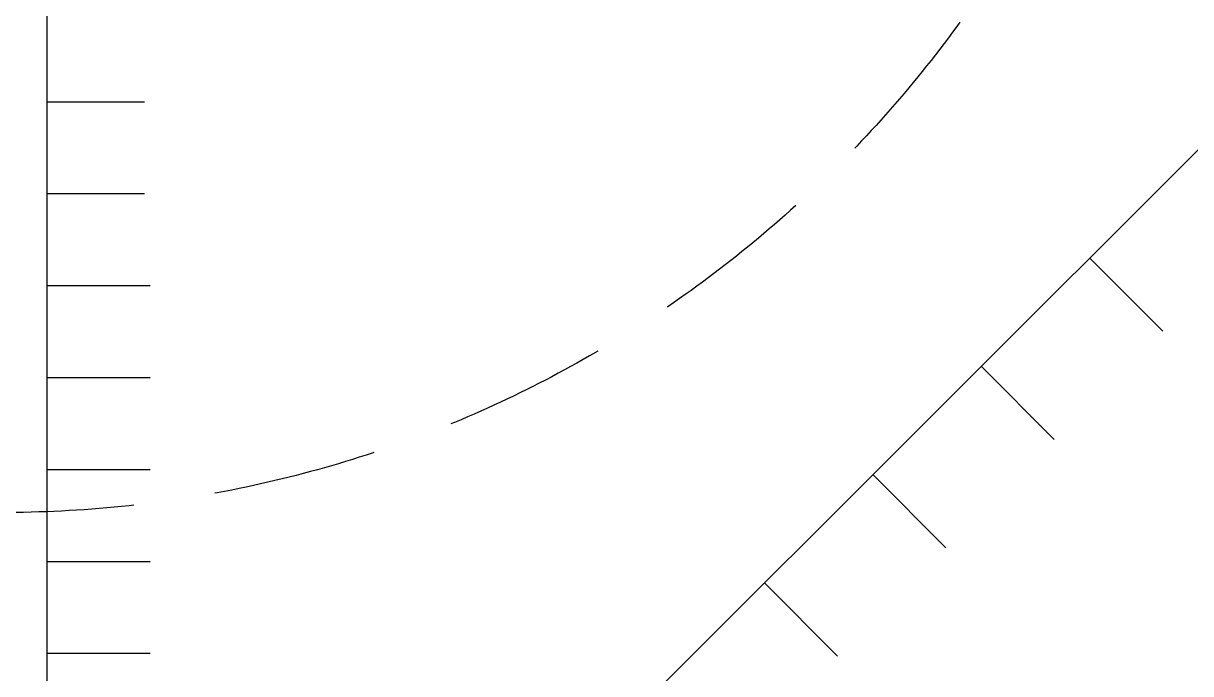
# Model space of a CAD drawing. Header units: millimetres. Extents: x -121190 to 167528, y -50070 to 22631.
# Drawn here: x 25444 to 26332, y 4154 to 4649 of the extents above; entities that cross this region are included whole.
import ezdxf

# ---------------------------------------------------------------- set-up
doc = ezdxf.new("R2010")
doc.units = ezdxf.units.MM
doc.header["$MEASUREMENT"] = 0
doc.linetypes.add('HIDDEN', pattern=[0.375, 0.25, -0.125])
doc.layers.add('04.HIDDEN', color=8, linetype='HIDDEN')
doc.layers.add('10.HATCH', color=9, linetype='Continuous')
doc.layers.add('CDC_03.BORDER', color=3, linetype='Continuous', lineweight=25)

msp = doc.modelspace()

# ---------------------------------------------------------------- linework, layer by layer
at = {"layer": '04.HIDDEN', "ltscale": 500}
msp.add_circle((25426.87, 5176.84), 900, dxfattribs=at)
at = {"layer": '10.HATCH', "ltscale": 10}
for p, q in [((25531.87, 4589.44), (25461.87, 4589.44)), ((25531.91, 4589.44), (25461.87, 4589.44)), ((25531.96, 4589.44), (25461.87, 4589.44)), ((25532, 4589.44), (25461.87, 4589.44)), ((25532.04, 4589.44), (25461.87, 4589.44)), ((25532.09, 4589.44), (25461.87, 4589.44)), ((25532.13, 4589.44), (25461.87, 4589.44)), ((25532.18, 4589.44), (25461.87, 4589.44)), ((25532.22, 4589.44), (25461.87, 4589.44)), ((25532.26, 4589.44), (25461.87, 4589.44)), ((25532.31, 4589.44), (25461.87, 4589.44)), ((25532.35, 4589.44), (25461.87, 4589.44)), ((25532.39, 4589.44), (25461.87, 4589.44)), ((25532.44, 4589.44), (25461.87, 4589.44)), ((25532.48, 4589.44), (25461.87, 4589.44)), ((25532.53, 4589.44), (25461.87, 4589.44)), ((25532.57, 4589.44), (25461.87, 4589.44)), ((25532.61, 4589.44), (25461.87, 4589.44)), ((25532.66, 4589.44), (25461.87, 4589.44)), ((25532.7, 4589.44), (25461.87, 4589.44)), ((25532.74, 4589.44), (25461.87, 4589.44)), ((25532.79, 4589.44), (25461.87, 4589.44)), ((25532.83, 4589.44), (25461.87, 4589.44)), ((25532.88, 4589.44), (25461.87, 4589.44)), ((25532.92, 4589.44), (25461.87, 4589.44)), ((25532.96, 4589.44), (25461.87, 4589.44)), ((25533.01, 4589.44), (25461.87, 4589.44)), ((25533.05, 4589.44), (25461.87, 4589.44)), ((25533.09, 4589.44), (25461.87, 4589.44)), ((25533.14, 4589.44), (25461.87, 4589.44)), ((25533.18, 4589.44), (25461.87, 4589.44)), ((25533.23, 4589.44), (25461.87, 4589.44)), ((25533.27, 4589.44), (25461.87, 4589.44)), ((25533.31, 4589.44), (25461.87, 4589.44)), ((25533.36, 4589.44), (25461.87, 4589.44)), ((25533.4, 4589.44), (25461.87, 4589.44)), ((25533.44, 4589.44), (25461.87, 4589.44)), ((25533.49, 4589.44), (25461.87, 4589.44)), ((25533.53, 4589.44), (25461.87, 4589.44)), ((25533.58, 4589.44), (25461.87, 4589.44)), ((25533.62, 4589.44), (25461.87, 4589.44)), ((25533.66, 4589.44), (25461.87, 4589.44)), ((25533.71, 4589.44), (25461.87, 4589.44)), ((25533.75, 4589.44), (25461.87, 4589.44)), ((25533.79, 4589.44), (25461.87, 4589.44)), ((25533.84, 4589.44), (25461.87, 4589.44)), ((25533.88, 4589.44), (25461.87, 4589.44)), ((25533.93, 4589.44), (25461.87, 4589.44)), ((25533.97, 4589.44), (25461.87, 4589.44)), ((25534.01, 4589.44), (25461.87, 4589.44)), ((25534.06, 4589.44), (25461.87, 4589.44)), ((25534.1, 4589.44), (25461.87, 4589.44)), ((25534.14, 4589.44), (25461.87, 4589.44)), ((25534.19, 4589.44), (25461.87, 4589.44)), ((25534.23, 4589.44), (25461.87, 4589.44)), ((25534.28, 4589.44), (25461.87, 4589.44)), ((25534.32, 4589.44), (25461.87, 4589.44)), ((25534.36, 4589.44), (25461.87, 4589.44)), ((25534.41, 4589.44), (25461.87, 4589.44)), ((25534.45, 4589.44), (25461.87, 4589.44)), ((25534.49, 4589.44), (25461.87, 4589.44)), ((25534.54, 4589.44), (25461.87, 4589.44)), ((25534.58, 4589.44), (25461.87, 4589.44)), ((25534.63, 4589.44), (25461.87, 4589.44)), ((25534.67, 4589.44), (25461.87, 4589.44)), ((25534.71, 4589.44), (25461.87, 4589.44)), ((25534.76, 4589.44), (25461.87, 4589.44)), ((25534.8, 4589.44), (25461.87, 4589.44)), ((25534.84, 4589.44), (25461.87, 4589.44)), ((25534.89, 4589.44), (25461.87, 4589.44)), ((25534.93, 4589.44), (25461.87, 4589.44)), ((25534.98, 4589.44), (25461.87, 4589.44)), ((25535.02, 4589.44), (25461.87, 4589.44)), ((25535.06, 4589.44), (25461.87, 4589.44)), ((25535.11, 4589.44), (25461.87, 4589.44)), ((25535.15, 4589.44), (25461.87, 4589.44)), ((25535.19, 4589.44), (25461.87, 4589.44)), ((25535.24, 4589.44), (25461.87, 4589.44)), ((25535.28, 4589.44), (25461.87, 4589.44)), ((25535.33, 4589.44), (25461.87, 4589.44)), ((25535.37, 4589.44), (25461.87, 4589.44)), ((25535.41, 4589.44), (25461.87, 4589.44)), ((25535.46, 4589.44), (25461.87, 4589.44)), ((25535.5, 4589.44), (25461.87, 4589.44)), ((25535.54, 4589.44), (25461.87, 4589.44)), ((25535.59, 4589.44), (25461.87, 4589.44)), ((25535.63, 4589.44), (25461.87, 4589.44)), ((25535.68, 4589.44), (25461.87, 4589.44)), ((25535.72, 4589.44), (25461.87, 4589.44)), ((25535.76, 4589.44), (25461.87, 4589.44)), ((25535.81, 4589.44), (25461.87, 4589.44)), ((25535.85, 4589.44), (25461.87, 4589.44)), ((25535.89, 4589.44), (25461.87, 4589.44)), ((25535.94, 4589.44), (25461.87, 4589.44)), ((25535.98, 4589.44), (25461.87, 4589.44)), ((25536.03, 4589.44), (25461.87, 4589.44)), ((25536.07, 4589.44), (25461.87, 4589.44)), ((25536.11, 4589.44), (25461.87, 4589.44)), ((25536.16, 4589.44), (25461.87, 4589.44)), ((25536.2, 4589.44), (25461.87, 4589.44)), ((25531.87, 4519.44), (25461.87, 4519.44)), ((25531.91, 4519.44), (25461.87, 4519.44)), ((25531.96, 4519.44), (25461.87, 4519.44)), ((25532, 4519.44), (25461.87, 4519.44)), ((25532.04, 4519.44), (25461.87, 4519.44)), ((25532.09, 4519.44), (25461.87, 4519.44)), ((25532.13, 4519.44), (25461.87, 4519.44)), ((25532.18, 4519.44), (25461.87, 4519.44)), ((25532.22, 4519.44), (25461.87, 4519.44)), ((25532.26, 4519.44), (25461.87, 4519.44)), ((25532.31, 4519.44), (25461.87, 4519.44)), ((25532.35, 4519.44), (25461.87, 4519.44)), ((25532.39, 4519.44), (25461.87, 4519.44)), ((25532.44, 4519.44), (25461.87, 4519.44)), ((25532.48, 4519.44), (25461.87, 4519.44)), ((25532.53, 4519.44), (25461.87, 4519.44)), ((25532.57, 4519.44), (25461.87, 4519.44)), ((25532.61, 4519.44), (25461.87, 4519.44)), ((25532.66, 4519.44), (25461.87, 4519.44)), ((25532.7, 4519.44), (25461.87, 4519.44)), ((25532.74, 4519.44), (25461.87, 4519.44)), ((25532.79, 4519.44), (25461.87, 4519.44)), ((25532.83, 4519.44), (25461.87, 4519.44)), ((25532.88, 4519.44), (25461.87, 4519.44)), ((25532.92, 4519.44), (25461.87, 4519.44)), ((25532.96, 4519.44), (25461.87, 4519.44)), ((25533.01, 4519.44), (25461.87, 4519.44)), ((25533.05, 4519.44), (25461.87, 4519.44)), ((25533.09, 4519.44), (25461.87, 4519.44)), ((25533.14, 4519.44), (25461.87, 4519.44)), ((25533.18, 4519.44), (25461.87, 4519.44)), ((25533.23, 4519.44), (25461.87, 4519.44)), ((25533.27, 4519.44), (25461.87, 4519.44)), ((25533.31, 4519.44), (25461.87, 4519.44)), ((25533.36, 4519.44), (25461.87, 4519.44)), ((25533.4, 4519.44), (25461.87, 4519.44)), ((25533.44, 4519.44), (25461.87, 4519.44)), ((25533.49, 4519.44), (25461.87, 4519.44)), ((25533.53, 4519.44), (25461.87, 4519.44)), ((25533.58, 4519.44), (25461.87, 4519.44)), ((25533.62, 4519.44), (25461.87, 4519.44)), ((25533.66, 4519.44), (25461.87, 4519.44)), ((25533.71, 4519.44), (25461.87, 4519.44)), ((25533.75, 4519.44), (25461.87, 4519.44)), ((25533.79, 4519.44), (25461.87, 4519.44)), ((25533.84, 4519.44), (25461.87, 4519.44)), ((25533.88, 4519.44), (25461.87, 4519.44)), ((25533.93, 4519.44), (25461.87, 4519.44)), ((25533.97, 4519.44), (25461.87, 4519.44)), ((25534.01, 4519.44), (25461.87, 4519.44)), ((25534.06, 4519.44), (25461.87, 4519.44)), ((25534.1, 4519.44), (25461.87, 4519.44)), ((25534.14, 4519.44), (25461.87, 4519.44)), ((25534.19, 4519.44), (25461.87, 4519.44)), ((25534.23, 4519.44), (25461.87, 4519.44)), ((25534.28, 4519.44), (25461.87, 4519.44)), ((25534.32, 4519.44), (25461.87, 4519.44)), ((25534.36, 4519.44), (25461.87, 4519.44)), ((25534.41, 4519.44), (25461.87, 4519.44)), ((25534.45, 4519.44), (25461.87, 4519.44)), ((25534.49, 4519.44), (25461.87, 4519.44)), ((25534.54, 4519.44), (25461.87, 4519.44)), ((25534.58, 4519.44), (25461.87, 4519.44)), ((25534.63, 4519.44), (25461.87, 4519.44)), ((25534.67, 4519.44), (25461.87, 4519.44)), ((25534.71, 4519.44), (25461.87, 4519.44)), ((25534.76, 4519.44), (25461.87, 4519.44)), ((25534.8, 4519.44), (25461.87, 4519.44)), ((25534.84, 4519.44), (25461.87, 4519.44)), ((25534.89, 4519.44), (25461.87, 4519.44)), ((25534.93, 4519.44), (25461.87, 4519.44)), ((25534.98, 4519.44), (25461.87, 4519.44)), ((25535.02, 4519.44), (25461.87, 4519.44)), ((25535.06, 4519.44), (25461.87, 4519.44)), ((25535.11, 4519.44), (25461.87, 4519.44)), ((25535.15, 4519.44), (25461.87, 4519.44)), ((25535.19, 4519.44), (25461.87, 4519.44)), ((25535.24, 4519.44), (25461.87, 4519.44)), ((25535.28, 4519.44), (25461.87, 4519.44)), ((25535.33, 4519.44), (25461.87, 4519.44)), ((25535.37, 4519.44), (25461.87, 4519.44)), ((25535.41, 4519.44), (25461.87, 4519.44)), ((25535.46, 4519.44), (25461.87, 4519.44)), ((25535.5, 4519.44), (25461.87, 4519.44)), ((25535.54, 4519.44), (25461.87, 4519.44)), ((25535.59, 4519.44), (25461.87, 4519.44)), ((25535.63, 4519.44), (25461.87, 4519.44)), ((25535.68, 4519.44), (25461.87, 4519.44)), ((25535.72, 4519.44), (25461.87, 4519.44)), ((25535.76, 4519.44), (25461.87, 4519.44)), ((25535.81, 4519.44), (25461.87, 4519.44)), ((25535.85, 4519.44), (25461.87, 4519.44)), ((25535.89, 4519.44), (25461.87, 4519.44)), ((25535.94, 4519.44), (25461.87, 4519.44)), ((25535.98, 4519.44), (25461.87, 4519.44)), ((25536.03, 4519.44), (25461.87, 4519.44)), ((25536.07, 4519.44), (25461.87, 4519.44)), ((25536.11, 4519.44), (25461.87, 4519.44)), ((25536.16, 4519.44), (25461.87, 4519.44)), ((25536.2, 4519.44), (25461.87, 4519.44)), ((26255.58, 4470.71), (26311.2, 4415.09)), ((25531.87, 4449.44), (25461.87, 4449.44)), ((25531.91, 4449.44), (25461.87, 4449.44)), ((25531.96, 4449.44), (25461.87, 4449.44)), ((25532, 4449.44), (25461.87, 4449.44)), ((25532.04, 4449.44), (25461.87, 4449.44)), ((25532.09, 4449.44), (25461.87, 4449.44)), ((25532.13, 4449.44), (25461.87, 4449.44)), ((25532.18, 4449.44), (25461.87, 4449.44)), ((25532.22, 4449.44), (25461.87, 4449.44)), ((25532.26, 4449.44), (25461.87, 4449.44)), ((25532.31, 4449.44), (25461.87, 4449.44)), ((25532.35, 4449.44), (25461.87, 4449.44)), ((25532.39, 4449.44), (25461.87, 4449.44)), ((25532.44, 4449.44), (25461.87, 4449.44)), ((25532.48, 4449.44), (25461.87, 4449.44)), ((25532.53, 4449.44), (25461.87, 4449.44)), ((25532.57, 4449.44), (25461.87, 4449.44)), ((25532.61, 4449.44), (25461.87, 4449.44)), ((25532.66, 4449.44), (25461.87, 4449.44)), ((25532.7, 4449.44), (25461.87, 4449.44)), ((25532.74, 4449.44), (25461.87, 4449.44)), ((25532.79, 4449.44), (25461.87, 4449.44)), ((25532.83, 4449.44), (25461.87, 4449.44)), ((25532.88, 4449.44), (25461.87, 4449.44)), ((25532.92, 4449.44), (25461.87, 4449.44)), ((25532.96, 4449.44), (25461.87, 4449.44)), ((25533.01, 4449.44), (25461.87, 4449.44)), ((25533.05, 4449.44), (25461.87, 4449.44)), ((25533.09, 4449.44), (25461.87, 4449.44)), ((25533.14, 4449.44), (25461.87, 4449.44)), ((25533.18, 4449.44), (25461.87, 4449.44)), ((25533.23, 4449.44), (25461.87, 4449.44)), ((25533.27, 4449.44), (25461.87, 4449.44)), ((25533.31, 4449.44), (25461.87, 4449.44)), ((25533.36, 4449.44), (25461.87, 4449.44)), ((25533.4, 4449.44), (25461.87, 4449.44)), ((25533.44, 4449.44), (25461.87, 4449.44)), ((25533.49, 4449.44), (25461.87, 4449.44)), ((25533.53, 4449.44), (25461.87, 4449.44)), ((25533.58, 4449.44), (25461.87, 4449.44)), ((25533.62, 4449.44), (25461.87, 4449.44)), ((25533.66, 4449.44), (25461.87, 4449.44)), ((25533.71, 4449.44), (25461.87, 4449.44)), ((25533.75, 4449.44), (25461.87, 4449.44)), ((25533.79, 4449.44), (25461.87, 4449.44)), ((25533.84, 4449.44), (25461.87, 4449.44)), ((25533.88, 4449.44), (25461.87, 4449.44)), ((25533.93, 4449.44), (25461.87, 4449.44)), ((25533.97, 4449.44), (25461.87, 4449.44)), ((25534.01, 4449.44), (25461.87, 4449.44)), ((25534.06, 4449.44), (25461.87, 4449.44)), ((25534.1, 4449.44), (25461.87, 4449.44)), ((25534.14, 4449.44), (25461.87, 4449.44)), ((25534.19, 4449.44), (25461.87, 4449.44)), ((25534.23, 4449.44), (25461.87, 4449.44)), ((25534.28, 4449.44), (25461.87, 4449.44)), ((25534.32, 4449.44), (25461.87, 4449.44)), ((25534.36, 4449.44), (25461.87, 4449.44)), ((25534.41, 4449.44), (25461.87, 4449.44)), ((25534.45, 4449.44), (25461.87, 4449.44)), ((25534.49, 4449.44), (25461.87, 4449.44)), ((25534.54, 4449.44), (25461.87, 4449.44)), ((25534.58, 4449.44), (25461.87, 4449.44)), ((25534.63, 4449.44), (25461.87, 4449.44)), ((25534.67, 4449.44), (25461.87, 4449.44)), ((25534.71, 4449.44), (25461.87, 4449.44)), ((25534.76, 4449.44), (25461.87, 4449.44)), ((25534.8, 4449.44), (25461.87, 4449.44)), ((25534.84, 4449.44), (25461.87, 4449.44)), ((25534.89, 4449.44), (25461.87, 4449.44)), ((25534.93, 4449.44), (25461.87, 4449.44)), ((25534.98, 4449.44), (25461.87, 4449.44)), ((25535.02, 4449.44), (25461.87, 4449.44)), ((25535.06, 4449.44), (25461.87, 4449.44)), ((25535.11, 4449.44), (25461.87, 4449.44)), ((25535.15, 4449.44), (25461.87, 4449.44)), ((25535.19, 4449.44), (25461.87, 4449.44)), ((25535.24, 4449.44), (25461.87, 4449.44)), ((25535.28, 4449.44), (25461.87, 4449.44)), ((25535.33, 4449.44), (25461.87, 4449.44)), ((25535.37, 4449.44), (25461.87, 4449.44)), ((25535.41, 4449.44), (25461.87, 4449.44)), ((25535.46, 4449.44), (25461.87, 4449.44)), ((25535.5, 4449.44), (25461.87, 4449.44)), ((25535.54, 4449.44), (25461.87, 4449.44)), ((25535.59, 4449.44), (25461.87, 4449.44)), ((25535.63, 4449.44), (25461.87, 4449.44)), ((25535.68, 4449.44), (25461.87, 4449.44)), ((25535.72, 4449.44), (25461.87, 4449.44)), ((25535.76, 4449.44), (25461.87, 4449.44)), ((25535.81, 4449.44), (25461.87, 4449.44)), ((25535.85, 4449.44), (25461.87, 4449.44)), ((25535.89, 4449.44), (25461.87, 4449.44)), ((25535.94, 4449.44), (25461.87, 4449.44)), ((25535.98, 4449.44), (25461.87, 4449.44)), ((25536.03, 4449.44), (25461.87, 4449.44)), ((25536.07, 4449.44), (25461.87, 4449.44)), ((25536.11, 4449.44), (25461.87, 4449.44)), ((25536.16, 4449.44), (25461.87, 4449.44)), ((25536.2, 4449.44), (25461.87, 4449.44)), ((25536.24, 4449.44), (25461.87, 4449.44)), ((25536.29, 4449.44), (25461.87, 4449.44)), ((25536.33, 4449.44), (25461.87, 4449.44)), ((25536.38, 4449.44), (25461.87, 4449.44)), ((25536.42, 4449.44), (25461.87, 4449.44)), ((25536.46, 4449.44), (25461.87, 4449.44)), ((25536.51, 4449.44), (25461.87, 4449.44)), ((25536.55, 4449.44), (25461.87, 4449.44)), ((25536.59, 4449.44), (25461.87, 4449.44)), ((25536.64, 4449.44), (25461.87, 4449.44)), ((25536.68, 4449.44), (25461.87, 4449.44)), ((25536.73, 4449.44), (25461.87, 4449.44)), ((25536.77, 4449.44), (25461.87, 4449.44)), ((25536.81, 4449.44), (25461.87, 4449.44)), ((25536.86, 4449.44), (25461.87, 4449.44)), ((25536.9, 4449.44), (25461.87, 4449.44)), ((25536.94, 4449.44), (25461.87, 4449.44)), ((25536.99, 4449.44), (25461.87, 4449.44)), ((25537.03, 4449.44), (25461.87, 4449.44)), ((25537.08, 4449.44), (25461.87, 4449.44)), ((25537.12, 4449.44), (25461.87, 4449.44)), ((25537.16, 4449.44), (25461.87, 4449.44)), ((25537.21, 4449.44), (25461.87, 4449.44)), ((25537.25, 4449.44), (25461.87, 4449.44)), ((25537.29, 4449.44), (25461.87, 4449.44)), ((25537.34, 4449.44), (25461.87, 4449.44)), ((25537.38, 4449.44), (25461.87, 4449.44)), ((25537.43, 4449.44), (25461.87, 4449.44)), ((25537.47, 4449.44), (25461.87, 4449.44)), ((25537.51, 4449.44), (25461.87, 4449.44)), ((25537.56, 4449.44), (25461.87, 4449.44)), ((25537.6, 4449.44), (25461.87, 4449.44)), ((25537.64, 4449.44), (25461.87, 4449.44)), ((25537.69, 4449.44), (25461.87, 4449.44)), ((25537.73, 4449.44), (25461.87, 4449.44)), ((25537.78, 4449.44), (25461.87, 4449.44)), ((25537.82, 4449.44), (25461.87, 4449.44)), ((25537.86, 4449.44), (25461.87, 4449.44)), ((25537.91, 4449.44), (25461.87, 4449.44)), ((25537.95, 4449.44), (25461.87, 4449.44)), ((25537.99, 4449.44), (25461.87, 4449.44)), ((25538.04, 4449.44), (25461.87, 4449.44)), ((25538.08, 4449.44), (25461.87, 4449.44)), ((25538.13, 4449.44), (25461.87, 4449.44)), ((25538.17, 4449.44), (25461.87, 4449.44)), ((25538.21, 4449.44), (25461.87, 4449.44)), ((25538.26, 4449.44), (25461.87, 4449.44)), ((25538.3, 4449.44), (25461.87, 4449.44)), ((25538.34, 4449.44), (25461.87, 4449.44)), ((25538.39, 4449.44), (25461.87, 4449.44)), ((25538.43, 4449.44), (25461.87, 4449.44)), ((25538.48, 4449.44), (25461.87, 4449.44)), ((25538.52, 4449.44), (25461.87, 4449.44)), ((25538.56, 4449.44), (25461.87, 4449.44)), ((25538.61, 4449.44), (25461.87, 4449.44)), ((25538.65, 4449.44), (25461.87, 4449.44)), ((25538.69, 4449.44), (25461.87, 4449.44)), ((25538.74, 4449.44), (25461.87, 4449.44)), ((25538.78, 4449.44), (25461.87, 4449.44)), ((25538.83, 4449.44), (25461.87, 4449.44)), ((25538.87, 4449.44), (25461.87, 4449.44)), ((25538.91, 4449.44), (25461.87, 4449.44)), ((25538.96, 4449.44), (25461.87, 4449.44)), ((25539, 4449.44), (25461.87, 4449.44)), ((25539.04, 4449.44), (25461.87, 4449.44)), ((25539.09, 4449.44), (25461.87, 4449.44)), ((25539.13, 4449.44), (25461.87, 4449.44)), ((25539.18, 4449.44), (25461.87, 4449.44)), ((25539.22, 4449.44), (25461.87, 4449.44)), ((25539.26, 4449.44), (25461.87, 4449.44)), ((25539.31, 4449.44), (25461.87, 4449.44)), ((25539.35, 4449.44), (25461.87, 4449.44)), ((25539.39, 4449.44), (25461.87, 4449.44)), ((25539.44, 4449.44), (25461.87, 4449.44)), ((25539.48, 4449.44), (25461.87, 4449.44)), ((25539.53, 4449.44), (25461.87, 4449.44)), ((25539.57, 4449.44), (25461.87, 4449.44)), ((25539.61, 4449.44), (25461.87, 4449.44)), ((25539.66, 4449.44), (25461.87, 4449.44)), ((25539.7, 4449.44), (25461.87, 4449.44)), ((25539.74, 4449.44), (25461.87, 4449.44)), ((25539.79, 4449.44), (25461.87, 4449.44)), ((25539.83, 4449.44), (25461.87, 4449.44)), ((25539.88, 4449.44), (25461.87, 4449.44)), ((25539.92, 4449.44), (25461.87, 4449.44)), ((25539.96, 4449.44), (25461.87, 4449.44)), ((25540.01, 4449.44), (25461.87, 4449.44)), ((25540.05, 4449.44), (25461.87, 4449.44)), ((25540.09, 4449.44), (25461.87, 4449.44)), ((25540.14, 4449.44), (25461.87, 4449.44)), ((25540.18, 4449.44), (25461.87, 4449.44)), ((25540.23, 4449.44), (25461.87, 4449.44)), ((25540.27, 4449.44), (25461.87, 4449.44)), ((25540.31, 4449.44), (25461.87, 4449.44)), ((25540.36, 4449.44), (25461.87, 4449.44)), ((25540.4, 4449.44), (25461.87, 4449.44)), ((25540.44, 4449.44), (25461.87, 4449.44)), ((25540.49, 4449.44), (25461.87, 4449.44)), ((25540.53, 4449.44), (25461.87, 4449.44)), ((26173.07, 4388.22), (26228.69, 4332.6)), ((25536.2, 4379.44), (25461.87, 4379.44)), ((25536.24, 4379.44), (25461.87, 4379.44)), ((25536.29, 4379.44), (25461.87, 4379.44)), ((25536.33, 4379.44), (25461.87, 4379.44)), ((25536.38, 4379.44), (25461.87, 4379.44)), ((25536.42, 4379.44), (25461.87, 4379.44)), ((25536.46, 4379.44), (25461.87, 4379.44)), ((25536.51, 4379.44), (25461.87, 4379.44)), ((25536.55, 4379.44), (25461.87, 4379.44)), ((25536.59, 4379.44), (25461.87, 4379.44)), ((25536.64, 4379.44), (25461.87, 4379.44)), ((25536.68, 4379.44), (25461.87, 4379.44)), ((25536.73, 4379.44), (25461.87, 4379.44)), ((25536.77, 4379.44), (25461.87, 4379.44)), ((25536.81, 4379.44), (25461.87, 4379.44)), ((25536.86, 4379.44), (25461.87, 4379.44)), ((25536.9, 4379.44), (25461.87, 4379.44)), ((25536.94, 4379.44), (25461.87, 4379.44)), ((25536.99, 4379.44), (25461.87, 4379.44)), ((25537.03, 4379.44), (25461.87, 4379.44)), ((25537.08, 4379.44), (25461.87, 4379.44)), ((25537.12, 4379.44), (25461.87, 4379.44)), ((25537.16, 4379.44), (25461.87, 4379.44)), ((25537.21, 4379.44), (25461.87, 4379.44)), ((25537.25, 4379.44), (25461.87, 4379.44)), ((25537.29, 4379.44), (25461.87, 4379.44)), ((25537.34, 4379.44), (25461.87, 4379.44)), ((25537.38, 4379.44), (25461.87, 4379.44)), ((25537.43, 4379.44), (25461.87, 4379.44)), ((25537.47, 4379.44), (25461.87, 4379.44)), ((25537.51, 4379.44), (25461.87, 4379.44)), ((25537.56, 4379.44), (25461.87, 4379.44)), ((25537.6, 4379.44), (25461.87, 4379.44)), ((25537.64, 4379.44), (25461.87, 4379.44)), ((25537.69, 4379.44), (25461.87, 4379.44)), ((25537.73, 4379.44), (25461.87, 4379.44)), ((25537.78, 4379.44), (25461.87, 4379.44)), ((25537.82, 4379.44), (25461.87, 4379.44)), ((25537.86, 4379.44), (25461.87, 4379.44)), ((25537.91, 4379.44), (25461.87, 4379.44)), ((25537.95, 4379.44), (25461.87, 4379.44)), ((25537.99, 4379.44), (25461.87, 4379.44)), ((25538.04, 4379.44), (25461.87, 4379.44)), ((25538.08, 4379.44), (25461.87, 4379.44)), ((25538.13, 4379.44), (25461.87, 4379.44)), ((25538.17, 4379.44), (25461.87, 4379.44)), ((25538.21, 4379.44), (25461.87, 4379.44)), ((25538.26, 4379.44), (25461.87, 4379.44)), ((25538.3, 4379.44), (25461.87, 4379.44)), ((25538.34, 4379.44), (25461.87, 4379.44)), ((25538.39, 4379.44), (25461.87, 4379.44)), ((25538.43, 4379.44), (25461.87, 4379.44)), ((25538.48, 4379.44), (25461.87, 4379.44)), ((25538.52, 4379.44), (25461.87, 4379.44)), ((25538.56, 4379.44), (25461.87, 4379.44)), ((25538.61, 4379.44), (25461.87, 4379.44)), ((25538.65, 4379.44), (25461.87, 4379.44)), ((25538.69, 4379.44), (25461.87, 4379.44)), ((25538.74, 4379.44), (25461.87, 4379.44)), ((25538.78, 4379.44), (25461.87, 4379.44)), ((25538.83, 4379.44), (25461.87, 4379.44)), ((25538.87, 4379.44), (25461.87, 4379.44)), ((25538.91, 4379.44), (25461.87, 4379.44)), ((25538.96, 4379.44), (25461.87, 4379.44)), ((25539, 4379.44), (25461.87, 4379.44)), ((25539.04, 4379.44), (25461.87, 4379.44)), ((25539.09, 4379.44), (25461.87, 4379.44)), ((25539.13, 4379.44), (25461.87, 4379.44)), ((25539.18, 4379.44), (25461.87, 4379.44)), ((25539.22, 4379.44), (25461.87, 4379.44)), ((25539.26, 4379.44), (25461.87, 4379.44)), ((25539.31, 4379.44), (25461.87, 4379.44)), ((25539.35, 4379.44), (25461.87, 4379.44)), ((25539.39, 4379.44), (25461.87, 4379.44)), ((25539.44, 4379.44), (25461.87, 4379.44)), ((25539.48, 4379.44), (25461.87, 4379.44)), ((25539.53, 4379.44), (25461.87, 4379.44)), ((25539.57, 4379.44), (25461.87, 4379.44)), ((25539.61, 4379.44), (25461.87, 4379.44)), ((25539.66, 4379.44), (25461.87, 4379.44)), ((25539.7, 4379.44), (25461.87, 4379.44)), ((25539.74, 4379.44), (25461.87, 4379.44)), ((25539.79, 4379.44), (25461.87, 4379.44)), ((25539.83, 4379.44), (25461.87, 4379.44)), ((25539.88, 4379.44), (25461.87, 4379.44)), ((25539.92, 4379.44), (25461.87, 4379.44)), ((25539.96, 4379.44), (25461.87, 4379.44)), ((25540.01, 4379.44), (25461.87, 4379.44)), ((25540.05, 4379.44), (25461.87, 4379.44)), ((25540.09, 4379.44), (25461.87, 4379.44)), ((25540.14, 4379.44), (25461.87, 4379.44)), ((25540.18, 4379.44), (25461.87, 4379.44)), ((25540.23, 4379.44), (25461.87, 4379.44)), ((25540.27, 4379.44), (25461.87, 4379.44)), ((25540.31, 4379.44), (25461.87, 4379.44)), ((25540.36, 4379.44), (25461.87, 4379.44)), ((25540.4, 4379.44), (25461.87, 4379.44)), ((25540.44, 4379.44), (25461.87, 4379.44)), ((25540.49, 4379.44), (25461.87, 4379.44)), ((25540.53, 4379.44), (25461.87, 4379.44)), ((25536.2, 4309.44), (25461.87, 4309.44)), ((25536.24, 4309.44), (25461.87, 4309.44)), ((25536.29, 4309.44), (25461.87, 4309.44)), ((25536.33, 4309.44), (25461.87, 4309.44)), ((25536.38, 4309.44), (25461.87, 4309.44)), ((25536.42, 4309.44), (25461.87, 4309.44)), ((25536.46, 4309.44), (25461.87, 4309.44)), ((25536.51, 4309.44), (25461.87, 4309.44)), ((25536.55, 4309.44), (25461.87, 4309.44)), ((25536.59, 4309.44), (25461.87, 4309.44)), ((25536.64, 4309.44), (25461.87, 4309.44)), ((25536.68, 4309.44), (25461.87, 4309.44)), ((25536.73, 4309.44), (25461.87, 4309.44)), ((25536.77, 4309.44), (25461.87, 4309.44)), ((25536.81, 4309.44), (25461.87, 4309.44)), ((25536.86, 4309.44), (25461.87, 4309.44)), ((25536.9, 4309.44), (25461.87, 4309.44)), ((25536.94, 4309.44), (25461.87, 4309.44)), ((25536.99, 4309.44), (25461.87, 4309.44)), ((25537.03, 4309.44), (25461.87, 4309.44)), ((25537.08, 4309.44), (25461.87, 4309.44)), ((25537.12, 4309.44), (25461.87, 4309.44)), ((25537.16, 4309.44), (25461.87, 4309.44)), ((25537.21, 4309.44), (25461.87, 4309.44)), ((25537.25, 4309.44), (25461.87, 4309.44)), ((25537.29, 4309.44), (25461.87, 4309.44)), ((25537.34, 4309.44), (25461.87, 4309.44)), ((25537.38, 4309.44), (25461.87, 4309.44)), ((25537.43, 4309.44), (25461.87, 4309.44)), ((25537.47, 4309.44), (25461.87, 4309.44)), ((25537.51, 4309.44), (25461.87, 4309.44)), ((25537.56, 4309.44), (25461.87, 4309.44)), ((25537.6, 4309.44), (25461.87, 4309.44)), ((25537.64, 4309.44), (25461.87, 4309.44)), ((25537.69, 4309.44), (25461.87, 4309.44)), ((25537.73, 4309.44), (25461.87, 4309.44)), ((25537.78, 4309.44), (25461.87, 4309.44)), ((25537.82, 4309.44), (25461.87, 4309.44)), ((25537.86, 4309.44), (25461.87, 4309.44)), ((25537.91, 4309.44), (25461.87, 4309.44)), ((25537.95, 4309.44), (25461.87, 4309.44)), ((25537.99, 4309.44), (25461.87, 4309.44)), ((25538.04, 4309.44), (25461.87, 4309.44)), ((25538.08, 4309.44), (25461.87, 4309.44)), ((25538.13, 4309.44), (25461.87, 4309.44)), ((25538.17, 4309.44), (25461.87, 4309.44)), ((25538.21, 4309.44), (25461.87, 4309.44)), ((25538.26, 4309.44), (25461.87, 4309.44)), ((25538.3, 4309.44), (25461.87, 4309.44)), ((25538.34, 4309.44), (25461.87, 4309.44)), ((25538.39, 4309.44), (25461.87, 4309.44)), ((25538.43, 4309.44), (25461.87, 4309.44)), ((25538.48, 4309.44), (25461.87, 4309.44)), ((25538.52, 4309.44), (25461.87, 4309.44)), ((25538.56, 4309.44), (25461.87, 4309.44)), ((25538.61, 4309.44), (25461.87, 4309.44)), ((25538.65, 4309.44), (25461.87, 4309.44)), ((25538.69, 4309.44), (25461.87, 4309.44)), ((25538.74, 4309.44), (25461.87, 4309.44)), ((25538.78, 4309.44), (25461.87, 4309.44)), ((25538.83, 4309.44), (25461.87, 4309.44)), ((25538.87, 4309.44), (25461.87, 4309.44)), ((25538.91, 4309.44), (25461.87, 4309.44)), ((25538.96, 4309.44), (25461.87, 4309.44)), ((25539, 4309.44), (25461.87, 4309.44)), ((25539.04, 4309.44), (25461.87, 4309.44)), ((25539.09, 4309.44), (25461.87, 4309.44)), ((25539.13, 4309.44), (25461.87, 4309.44)), ((25539.18, 4309.44), (25461.87, 4309.44)), ((25539.22, 4309.44), (25461.87, 4309.44)), ((25539.26, 4309.44), (25461.87, 4309.44)), ((25539.31, 4309.44), (25461.87, 4309.44)), ((25539.35, 4309.44), (25461.87, 4309.44)), ((25539.39, 4309.44), (25461.87, 4309.44)), ((25539.44, 4309.44), (25461.87, 4309.44)), ((25539.48, 4309.44), (25461.87, 4309.44)), ((25539.53, 4309.44), (25461.87, 4309.44)), ((25539.57, 4309.44), (25461.87, 4309.44)), ((25539.61, 4309.44), (25461.87, 4309.44)), ((25539.66, 4309.44), (25461.87, 4309.44)), ((25539.7, 4309.44), (25461.87, 4309.44)), ((25539.74, 4309.44), (25461.87, 4309.44)), ((25539.79, 4309.44), (25461.87, 4309.44)), ((25539.83, 4309.44), (25461.87, 4309.44)), ((25539.88, 4309.44), (25461.87, 4309.44)), ((25539.92, 4309.44), (25461.87, 4309.44)), ((25539.96, 4309.44), (25461.87, 4309.44)), ((25540.01, 4309.44), (25461.87, 4309.44)), ((25540.05, 4309.44), (25461.87, 4309.44)), ((25540.09, 4309.44), (25461.87, 4309.44)), ((25540.14, 4309.44), (25461.87, 4309.44)), ((25540.18, 4309.44), (25461.87, 4309.44)), ((25540.23, 4309.44), (25461.87, 4309.44)), ((25540.27, 4309.44), (25461.87, 4309.44)), ((25540.31, 4309.44), (25461.87, 4309.44)), ((25540.36, 4309.44), (25461.87, 4309.44)), ((25540.4, 4309.44), (25461.87, 4309.44)), ((25540.44, 4309.44), (25461.87, 4309.44)), ((25540.49, 4309.44), (25461.87, 4309.44)), ((25540.53, 4309.44), (25461.87, 4309.44)), ((26090.57, 4305.73), (26146.19, 4250.11)), ((25536.2, 4239.44), (25461.87, 4239.44)), ((25536.24, 4239.44), (25461.87, 4239.44)), ((25536.29, 4239.44), (25461.87, 4239.44)), ((25536.33, 4239.44), (25461.87, 4239.44)), ((25536.38, 4239.44), (25461.87, 4239.44)), ((25536.42, 4239.44), (25461.87, 4239.44)), ((25536.46, 4239.44), (25461.87, 4239.44)), ((25536.51, 4239.44), (25461.87, 4239.44)), ((25536.55, 4239.44), (25461.87, 4239.44)), ((25536.59, 4239.44), (25461.87, 4239.44)), ((25536.64, 4239.44), (25461.87, 4239.44)), ((25536.68, 4239.44), (25461.87, 4239.44)), ((25536.73, 4239.44), (25461.87, 4239.44)), ((25536.77, 4239.44), (25461.87, 4239.44)), ((25536.81, 4239.44), (25461.87, 4239.44)), ((25536.86, 4239.44), (25461.87, 4239.44)), ((25536.9, 4239.44), (25461.87, 4239.44)), ((25536.94, 4239.44), (25461.87, 4239.44)), ((25536.99, 4239.44), (25461.87, 4239.44)), ((25537.03, 4239.44), (25461.87, 4239.44)), ((25537.08, 4239.44), (25461.87, 4239.44)), ((25537.12, 4239.44), (25461.87, 4239.44)), ((25537.16, 4239.44), (25461.87, 4239.44)), ((25537.21, 4239.44), (25461.87, 4239.44)), ((25537.25, 4239.44), (25461.87, 4239.44)), ((25537.29, 4239.44), (25461.87, 4239.44)), ((25537.34, 4239.44), (25461.87, 4239.44)), ((25537.38, 4239.44), (25461.87, 4239.44)), ((25537.43, 4239.44), (25461.87, 4239.44)), ((25537.47, 4239.44), (25461.87, 4239.44)), ((25537.51, 4239.44), (25461.87, 4239.44)), ((25537.56, 4239.44), (25461.87, 4239.44)), ((25537.6, 4239.44), (25461.87, 4239.44)), ((25537.64, 4239.44), (25461.87, 4239.44)), ((25537.69, 4239.44), (25461.87, 4239.44)), ((25537.73, 4239.44), (25461.87, 4239.44)), ((25537.78, 4239.44), (25461.87, 4239.44)), ((25537.82, 4239.44), (25461.87, 4239.44)), ((25537.86, 4239.44), (25461.87, 4239.44)), ((25537.91, 4239.44), (25461.87, 4239.44)), ((25537.95, 4239.44), (25461.87, 4239.44)), ((25537.99, 4239.44), (25461.87, 4239.44)), ((25538.04, 4239.44), (25461.87, 4239.44)), ((25538.08, 4239.44), (25461.87, 4239.44)), ((25538.13, 4239.44), (25461.87, 4239.44)), ((25538.17, 4239.44), (25461.87, 4239.44)), ((25538.21, 4239.44), (25461.87, 4239.44)), ((25538.26, 4239.44), (25461.87, 4239.44)), ((25538.3, 4239.44), (25461.87, 4239.44)), ((25538.34, 4239.44), (25461.87, 4239.44)), ((25538.39, 4239.44), (25461.87, 4239.44)), ((25538.43, 4239.44), (25461.87, 4239.44)), ((25538.48, 4239.44), (25461.87, 4239.44)), ((25538.52, 4239.44), (25461.87, 4239.44)), ((25538.56, 4239.44), (25461.87, 4239.44)), ((25538.61, 4239.44), (25461.87, 4239.44)), ((25538.65, 4239.44), (25461.87, 4239.44)), ((25538.69, 4239.44), (25461.87, 4239.44)), ((25538.74, 4239.44), (25461.87, 4239.44)), ((25538.78, 4239.44), (25461.87, 4239.44)), ((25538.83, 4239.44), (25461.87, 4239.44)), ((25538.87, 4239.44), (25461.87, 4239.44)), ((25538.91, 4239.44), (25461.87, 4239.44)), ((25538.96, 4239.44), (25461.87, 4239.44)), ((25539, 4239.44), (25461.87, 4239.44)), ((25539.04, 4239.44), (25461.87, 4239.44)), ((25539.09, 4239.44), (25461.87, 4239.44)), ((25539.13, 4239.44), (25461.87, 4239.44)), ((25539.18, 4239.44), (25461.87, 4239.44)), ((25539.22, 4239.44), (25461.87, 4239.44)), ((25539.26, 4239.44), (25461.87, 4239.44)), ((25539.31, 4239.44), (25461.87, 4239.44)), ((25539.35, 4239.44), (25461.87, 4239.44)), ((25539.39, 4239.44), (25461.87, 4239.44)), ((25539.44, 4239.44), (25461.87, 4239.44)), ((25539.48, 4239.44), (25461.87, 4239.44)), ((25539.53, 4239.44), (25461.87, 4239.44)), ((25539.57, 4239.44), (25461.87, 4239.44)), ((25539.61, 4239.44), (25461.87, 4239.44)), ((25539.66, 4239.44), (25461.87, 4239.44)), ((25539.7, 4239.44), (25461.87, 4239.44)), ((25539.74, 4239.44), (25461.87, 4239.44)), ((25539.79, 4239.44), (25461.87, 4239.44)), ((25539.83, 4239.44), (25461.87, 4239.44)), ((25539.88, 4239.44), (25461.87, 4239.44)), ((25539.92, 4239.44), (25461.87, 4239.44)), ((25539.96, 4239.44), (25461.87, 4239.44)), ((25540.01, 4239.44), (25461.87, 4239.44)), ((25540.05, 4239.44), (25461.87, 4239.44)), ((25540.09, 4239.44), (25461.87, 4239.44)), ((25540.14, 4239.44), (25461.87, 4239.44)), ((25540.18, 4239.44), (25461.87, 4239.44)), ((25540.23, 4239.44), (25461.87, 4239.44)), ((25540.27, 4239.44), (25461.87, 4239.44)), ((25540.31, 4239.44), (25461.87, 4239.44)), ((25540.36, 4239.44), (25461.87, 4239.44)), ((25540.4, 4239.44), (25461.87, 4239.44)), ((25540.44, 4239.44), (25461.87, 4239.44)), ((25540.49, 4239.44), (25461.87, 4239.44)), ((25540.53, 4239.44), (25461.87, 4239.44)), ((26008.06, 4223.25), (26063.69, 4167.62)), ((25536.2, 4169.44), (25461.87, 4169.44)), ((25536.24, 4169.44), (25461.87, 4169.44)), ((25536.29, 4169.44), (25461.87, 4169.44)), ((25536.33, 4169.44), (25461.87, 4169.44)), ((25536.38, 4169.44), (25461.87, 4169.44)), ((25536.42, 4169.44), (25461.87, 4169.44)), ((25536.46, 4169.44), (25461.87, 4169.44)), ((25536.51, 4169.44), (25461.87, 4169.44)), ((25536.55, 4169.44), (25461.87, 4169.44)), ((25536.59, 4169.44), (25461.87, 4169.44)), ((25536.64, 4169.44), (25461.87, 4169.44)), ((25536.68, 4169.44), (25461.87, 4169.44)), ((25536.73, 4169.44), (25461.87, 4169.44)), ((25536.77, 4169.44), (25461.87, 4169.44)), ((25536.81, 4169.44), (25461.87, 4169.44)), ((25536.86, 4169.44), (25461.87, 4169.44)), ((25536.9, 4169.44), (25461.87, 4169.44)), ((25536.94, 4169.44), (25461.87, 4169.44)), ((25536.99, 4169.44), (25461.87, 4169.44)), ((25537.03, 4169.44), (25461.87, 4169.44)), ((25537.08, 4169.44), (25461.87, 4169.44)), ((25537.12, 4169.44), (25461.87, 4169.44)), ((25537.16, 4169.44), (25461.87, 4169.44)), ((25537.21, 4169.44), (25461.87, 4169.44)), ((25537.25, 4169.44), (25461.87, 4169.44)), ((25537.29, 4169.44), (25461.87, 4169.44)), ((25537.34, 4169.44), (25461.87, 4169.44)), ((25537.38, 4169.44), (25461.87, 4169.44)), ((25537.43, 4169.44), (25461.87, 4169.44)), ((25537.47, 4169.44), (25461.87, 4169.44)), ((25537.51, 4169.44), (25461.87, 4169.44)), ((25537.56, 4169.44), (25461.87, 4169.44)), ((25537.6, 4169.44), (25461.87, 4169.44)), ((25537.64, 4169.44), (25461.87, 4169.44)), ((25537.69, 4169.44), (25461.87, 4169.44)), ((25537.73, 4169.44), (25461.87, 4169.44)), ((25537.78, 4169.44), (25461.87, 4169.44)), ((25537.82, 4169.44), (25461.87, 4169.44)), ((25537.86, 4169.44), (25461.87, 4169.44)), ((25537.91, 4169.44), (25461.87, 4169.44)), ((25537.95, 4169.44), (25461.87, 4169.44)), ((25537.99, 4169.44), (25461.87, 4169.44)), ((25538.04, 4169.44), (25461.87, 4169.44)), ((25538.08, 4169.44), (25461.87, 4169.44)), ((25538.13, 4169.44), (25461.87, 4169.44)), ((25538.17, 4169.44), (25461.87, 4169.44)), ((25538.21, 4169.44), (25461.87, 4169.44)), ((25538.26, 4169.44), (25461.87, 4169.44)), ((25538.3, 4169.44), (25461.87, 4169.44)), ((25538.34, 4169.44), (25461.87, 4169.44)), ((25538.39, 4169.44), (25461.87, 4169.44)), ((25538.43, 4169.44), (25461.87, 4169.44)), ((25538.48, 4169.44), (25461.87, 4169.44)), ((25538.52, 4169.44), (25461.87, 4169.44)), ((25538.56, 4169.44), (25461.87, 4169.44)), ((25538.61, 4169.44), (25461.87, 4169.44)), ((25538.65, 4169.44), (25461.87, 4169.44)), ((25538.69, 4169.44), (25461.87, 4169.44)), ((25538.74, 4169.44), (25461.87, 4169.44)), ((25538.78, 4169.44), (25461.87, 4169.44)), ((25538.83, 4169.44), (25461.87, 4169.44)), ((25538.87, 4169.44), (25461.87, 4169.44)), ((25538.91, 4169.44), (25461.87, 4169.44)), ((25538.96, 4169.44), (25461.87, 4169.44)), ((25539, 4169.44), (25461.87, 4169.44)), ((25539.04, 4169.44), (25461.87, 4169.44)), ((25539.09, 4169.44), (25461.87, 4169.44)), ((25539.13, 4169.44), (25461.87, 4169.44)), ((25539.18, 4169.44), (25461.87, 4169.44)), ((25539.22, 4169.44), (25461.87, 4169.44)), ((25539.26, 4169.44), (25461.87, 4169.44)), ((25539.31, 4169.44), (25461.87, 4169.44)), ((25539.35, 4169.44), (25461.87, 4169.44)), ((25539.39, 4169.44), (25461.87, 4169.44)), ((25539.44, 4169.44), (25461.87, 4169.44)), ((25539.48, 4169.44), (25461.87, 4169.44)), ((25539.53, 4169.44), (25461.87, 4169.44)), ((25539.57, 4169.44), (25461.87, 4169.44)), ((25539.61, 4169.44), (25461.87, 4169.44)), ((25539.66, 4169.44), (25461.87, 4169.44)), ((25539.7, 4169.44), (25461.87, 4169.44)), ((25539.74, 4169.44), (25461.87, 4169.44)), ((25539.79, 4169.44), (25461.87, 4169.44)), ((25539.83, 4169.44), (25461.87, 4169.44)), ((25539.88, 4169.44), (25461.87, 4169.44)), ((25539.92, 4169.44), (25461.87, 4169.44)), ((25539.96, 4169.44), (25461.87, 4169.44)), ((25540.01, 4169.44), (25461.87, 4169.44)), ((25540.05, 4169.44), (25461.87, 4169.44)), ((25540.09, 4169.44), (25461.87, 4169.44)), ((25540.14, 4169.44), (25461.87, 4169.44)), ((25540.18, 4169.44), (25461.87, 4169.44)), ((25540.23, 4169.44), (25461.87, 4169.44)), ((25540.27, 4169.44), (25461.87, 4169.44)), ((25540.31, 4169.44), (25461.87, 4169.44)), ((25540.36, 4169.44), (25461.87, 4169.44)), ((25540.4, 4169.44), (25461.87, 4169.44)), ((25540.44, 4169.44), (25461.87, 4169.44)), ((25540.49, 4169.44), (25461.87, 4169.44)), ((25540.53, 4169.44), (25461.87, 4169.44))]:
    msp.add_line(p, q, dxfattribs=at)
at = {"layer": 'CDC_03.BORDER', "ltscale": 10}
for p, q in [((25461.87, 6676.84), (25461.87, 3676.84)), ((26926.87, 5141.84), (25461.87, 3677.19))]:
    msp.add_line(p, q, dxfattribs=at)
msp.add_circle((25426.87, 5176.84), 1500, dxfattribs=at)

doc.saveas('drawing.dxf')
